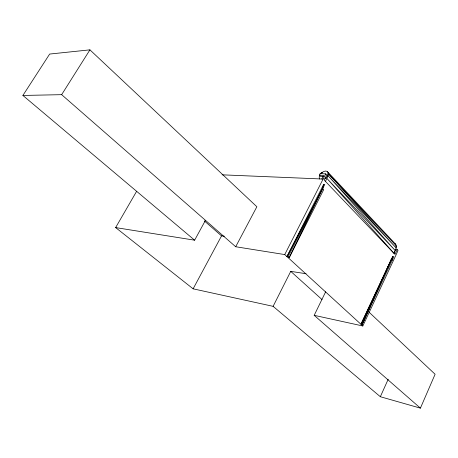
<?xml version="1.0" encoding="UTF-8"?>
<svg xmlns="http://www.w3.org/2000/svg" width="458" height="458" viewBox="0 0 458 458"><rect width="100%" height="100%" fill="white"/><g stroke="black" fill="none" stroke-linecap="round" stroke-linejoin="round"><path stroke-width="0.69" d="M320.531 174.029A5.336 3.315 -43.4 0 1 328.048 172.511L328.06 175.735L325.466 181.402M396.147 246.833L396.015 244.858A4.889 3.441 -42.2 0 0 394.796 243.57M328.203 173.479L396.21 247.978L328.06 175.735L395.374 250.692L327.046 178.586L393.989 253.331L396.21 247.978L396.227 245.791L328.203 173.479L327.619 175.706A5.336 3.315 -43.4 0 1 324.894 178.723M323.663 184.334L322.701 188.536L289.147 257.768L288.053 256.766L286.943 256.589L323.663 184.334L324.785 184.425L288.053 256.766M136.593 191.37L115.634 227.586L193.121 288.826L273.111 306.339L380.34 396.72L420.41 408.147L435.1 374.255L368.942 312.075M394.12 253.125L394.87 251.431M395.248 249.335L397.16 249.536L395.014 254.408L324.241 180.114L326.743 174.939L325.724 173.863L320.068 173.656L319.306 175.219L320.331 176.29L323.858 176.427M391.201 259.606L361.167 323.709L362.083 324.55L391.201 259.606L392.065 260.499L392.775 256.474L393.874 256.635L362.083 324.55L360.99 324.31L392.775 256.474L387.514 268.148M380.34 396.72L388.207 379.235M362.083 324.55L370.556 305.749M372.898 300.562L373.774 298.616M382.836 278.516L383.712 276.575M386.048 271.388L386.638 270.088M325.655 291.798L314.188 315.333L362.816 325.981L395.867 255.301L398.008 250.434L397.16 249.536M321.797 178.981L323.543 175.38L319.306 175.219M235.693 246.742L256.869 206.747L89.928 49.853L49.653 54.055L22.9 95.447L61.653 94.669L235.693 246.742L284.744 254.574L325.724 173.863M273.111 306.339L290.738 271.365L306.041 273.724M289.147 257.768L323.726 189.601L322.701 188.536L286.943 256.589M193.121 288.826L221.54 235.899L224.38 236.214M115.634 227.586L194.627 240.192L205.453 220.372M61.653 94.669L89.928 49.853M222.056 174.819L323.222 179.044M22.9 95.447L194.627 240.192M204.354 220.911L221.54 235.899M314.188 315.333L420.41 408.147M290.738 271.365L322.008 299.543M284.744 254.574L362.816 325.981M327.585 171.79L395.529 244.097M319.821 179.078A5.336 3.315 -43.4 0 1 319.816 175.156M322.117 172.792C320.972 175.265 320.474 171.59 322.117 172.792"/></g></svg>
